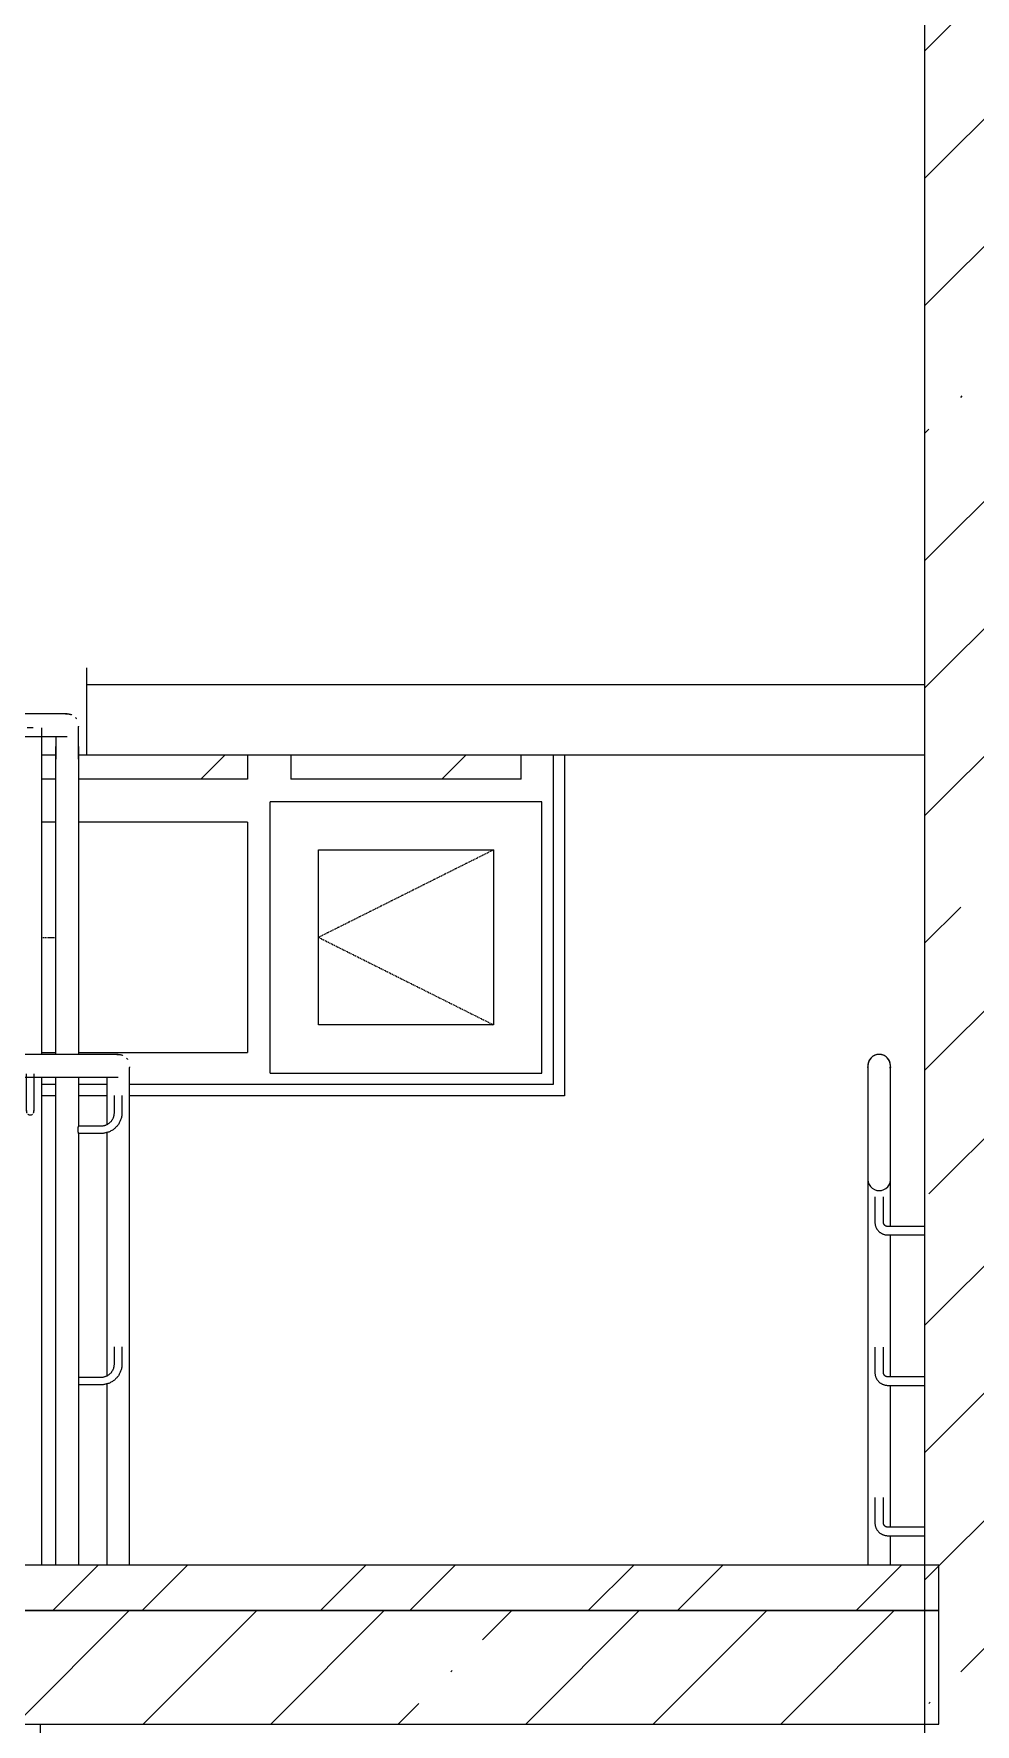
# Model space of a CAD drawing. Header units: millimetres. Extents: x -515342 to 330399, y -224905 to 507333.
# Drawn here: x 139042 to 140700, y 91084 to 94062 of the extents above; entities that cross this region are included whole.
import ezdxf

# ---------------------------------------------------------------- set-up
doc = ezdxf.new("R2010")
doc.units = ezdxf.units.MM
doc.linetypes.add('ASVP_Штриховая_ш2 п1', pattern=[3, 2, -1])
doc.layers.get('0').update_dxf_attribs({"lineweight": 0})
for name, color, linetype, lineweight in [('Лестницы', 7, 'Continuous', 0), ('Ограждение', 7, 'Continuous', 0), ('Окна', 7, 'Continuous', 0), ('Окна открывание', 7, 'Continuous', 0), ('Стены внутренние', 7, 'Continuous', 0), ('Стены несущие', 7, 'Continuous', 0)]:
    doc.layers.add(name, color=color, linetype=linetype, lineweight=lineweight)
pattern_1 = [(45, (48650.6, 7579.1), (-212.132, 212.132), [])]
pattern_2 = [(45, (136801.12, 95610.5), (-224.506, 224.506), []), (45, (137025.63, 95610.5), (-224.506, 224.506), [396.875, -79.375, 3.353, -76.022])]

# ---------------------------------------------------------------- blocks, each defined once
blk = doc.blocks.new('ОкноРехау_3фр__ - ЛК_1570х1970-9698878-О_АР_П_Разрез 1-1')
at = {"layer": 'Окна открывание'}
h = blk.add_hatch(dxfattribs=at)
h.set_pattern_fill('FP_6', color=256, style=0, pattern_type=2)
h.set_pattern_definition(pattern_1)
h.paths.add_polyline_path([(50198.2, 5040.2), (50297.9, 5040.2), (50297.9, 5142), (49891.9, 5142), (49891.9, 5040.2), (49925.5, 5040.2)])
h = blk.add_hatch(dxfattribs=at)
h.set_pattern_fill('FP_6', color=256, style=0, pattern_type=2)
h.set_pattern_definition(pattern_1)
h.paths.add_polyline_path([(50930, 4718), (50930, 4760.2), (50905, 4760.2), (50905, 4718)])
h.paths.add_polyline_path([(50970, 4718), (51267.9, 4718), (51267.9, 4760.2), (50970, 4760.2), (50970, 4743)])
h.paths.add_polyline_path([(50819.8, 4718), (50830.4, 4718), (50830.4, 4760.2), (50800, 4760.2), (50800, 4718)])
h.paths.add_polyline_path([(50790, 5040.2), (50835, 5040.2), (50835, 5142), (50790, 5142), (50790, 5087.5)])
h.paths.add_polyline_path([(50879.8, 5040.2), (50880, 5040.2), (50879.8, 5105.8), (50875, 5105.8), (50875, 5040.2)])
h.paths.add_polyline_path([(50750, 5040.2), (50750, 5142), (50700, 5142), (50700, 5040.2), (50716.2, 5040.2)])
h.paths.add_polyline_path([(50660, 5040.2), (50660, 5142), (50373.9, 5142), (50373.9, 5040.2), (50612.6, 5040.2)])
h = blk.add_hatch(dxfattribs=at)
h.set_pattern_fill('FP_6', color=256, style=0, pattern_type=2)
h.set_pattern_definition(pattern_1)
h.paths.add_polyline_path([(51441.3, 4718), (51749.9, 4718), (51749.9, 4760.2), (51343.9, 4760.2), (51343.9, 4718)])
at = {"layer": 'Окна', "color": 253, "true_color": 0xaaaaaa}
for p, q in [((49835.9, 6000), (50750, 6000)), ((49835.9, 6000), (49835.9, 5040.2)), ((49835.9, 5040.2), (49835.9, 6000)), ((49835.9, 6000), (50750, 6000)), ((50790, 6000), (50835, 6000)), ((50790, 6000), (50835, 6000)), ((50333.9, 5980), (49855.9, 5980)), ((49855.9, 5182), (49855.9, 5980)), ((50333.9, 5182), (50333.9, 5980)), ((50750, 5944), (50373.9, 5944)), ((50373.9, 5944), (50373.9, 5218)), ((50835, 5944), (50790, 5944)), ((49940.9, 5895), (50248.9, 5895)), ((49940.9, 5267), (49940.9, 5895)), ((50248.9, 5895), (50248.9, 5267)), ((50248.9, 5267), (49940.9, 5267)), ((50660, 5218), (50373.9, 5218)), ((50750, 5218), (50700, 5218)), ((50835.1, 5218), (50790, 5218)), ((49855.9, 5182), (50333.9, 5182)), ((49891.9, 5142), (49891.9, 5040.2)), ((49891.9, 5142), (50297.9, 5142)), ((50297.9, 5142), (50297.9, 5040.2)), ((50373.9, 5142), (50373.9, 5040.2)), ((50373.9, 5142), (50660, 5142)), ((50700, 5142), (50750, 5142)), ((50790, 5142), (50835, 5142)), ((51267.9, 4760.2), (51267.9, 4718)), ((51343.9, 4760.2), (51343.9, 4718)), ((51749.9, 4718), (51749.9, 4760.2)), ((51805.9, 4760.2), (51805.9, 4180)), ((51805.9, 4760.2), (51805.9, 4180)), ((50830.4, 4718), (50800, 4718)), ((50930, 4718), (50905, 4718)), ((51267.9, 4718), (50970, 4718)), ((51749.9, 4718), (51343.9, 4718)), ((51785.9, 4678), (51307.9, 4678)), ((51307.9, 4200), (51307.9, 4678)), ((51785.9, 4200), (51785.9, 4678)), ((50830.4, 4642), (50800, 4642)), ((50930, 4642), (50904.9, 4642)), ((51267.9, 4642), (50970, 4642)), ((51267.9, 4642), (51267.9, 4236)), ((51392.9, 4593), (51700.9, 4593)), ((51392.9, 4285), (51392.9, 4593)), ((51700.9, 4593), (51700.9, 4285)), ((51700.9, 4285), (51392.9, 4285)), ((50800, 4236), (50830.4, 4236)), ((50905, 4236), (50930, 4236)), ((50970, 4236), (51267.9, 4236)), ((51307.9, 4200), (51785.9, 4200)), ((50830.4, 4180), (50800, 4180)), ((50830.4, 4180), (50800, 4180)), ((50930, 4180), (50905, 4180)), ((50930, 4180), (50905, 4180)), ((51020, 4180), (50970, 4180)), ((51020, 4180), (50970, 4180)), ((51805.9, 4180), (51060, 4180)), ((51805.9, 4180), (51060, 4180))]:
    blk.add_line(p, q, dxfattribs=at)
at = {"layer": 'Окна открывание', "linetype": 'ASVP_Штриховая_ш2 п1'}
for p, q in [((49940.9, 5895), (50248.9, 5581)), ((50820.9, 5461), (50820.9, 5701)), ((50248.9, 5581), (49940.9, 5267)), ((50700.9, 5581), (50750, 5581)), ((50790, 5581), (50835, 5581)), ((50094.9, 5040.2), (50094.9, 5050)), ((50820.9, 5040.2), (50820.9, 5050)), ((51700.9, 4593), (51392.9, 4439)), ((50820.9, 4335.8), (50820.9, 4559)), ((50800, 4439), (50830.4, 4439)), ((50904.8, 4439), (50930, 4439)), ((51392.9, 4439), (51700.9, 4285))]:
    blk.add_line(p, q, dxfattribs=at)
blk = doc.blocks.new('СД_Люблино_Фасады_rvt-1-О_АР_П_Разрез 1-1')
at = {"layer": 'Стены внутренние'}
for p, q in [((51825.9, 4760.2), (51825.9, 4160)), ((50930, 4160), (50905, 4160)), ((51020, 4160), (50970, 4160)), ((51825.9, 4160), (51060, 4160))]:
    blk.add_line(p, q, dxfattribs=at)
at = {"layer": 'Окна', "lineweight": 9}
blk.add_blockref('ОкноРехау_3фр__ - ЛК_1570х1970-9698878-О_АР_П_Разрез 1-1', (0, 0), dxfattribs=at)
blk = doc.blocks.new('Ограждение - АР_Ограждение_Ограничение_Дуга D40_расстояние между поручнями 200-140673-О_АР_П_Разрез 1-1')
at = {"layer": 'Ограждение', "flags": 128}
for points in [[(52360, 866.2), (52360, 866.1), (52360, 865.9), (52360, 865.5), (52360, 864.9), (52360, 864.2), (52360, 863.3), (52360, 862.3), (52360, 861.1), (52360, 859.8), (52360, 858.3), (52360, 856.7), (52360, 854.9), (52360, 853), (52360, 850.9), (52360, 848.7), (52360, 846.4), (52360, 844), (52360, 841.4), (52360, 838.7), (52360, 835.9), (52360, 833), (52360, 829.9), (52360, 826.8), (52360, 823.6), (52360, 820.2), (52360, 816.8), (52360, 813.3), (52360, 809.8), (52360, 806.1), (52360, 802.4), (52360, 798.7), (52360, 794.9), (52360, 791), (52360, 787.1), (52360, 783.2), (52360, 779.2), (52360, 775.3), (52360, 771.3), (52360, 767.3), (52360, 763.3), (52360, 759.3), (52360, 755.3), (52360, 751.3), (52360, 747.4), (52360, 743.5), (52360, 739.6), (52360, 735.8), (52360, 732), (52360, 728.3), (52360, 724.6), (52360, 721), (52360, 717.5), (52360, 714), (52360, 710.6), (52360, 707.4), (52360, 704.2), (52360, 701.1), (52360, 698.1), (52360, 695.2), (52360, 692.5), (52360, 689.8), (52360, 687.3), (52360, 684.9), (52360, 682.6), (52360, 680.5), (52360, 678.5), (52360, 676.7), (52360, 675), (52360, 673.4), (52360, 672), (52360, 670.7), (52360, 669.6), (52360, 668.7), (52360, 667.9), (52360, 667.2), (52360, 666.7), (52360, 666.4), (52360, 666.2), (52360, 666.2)], [(52400, 666.2), (52400, 666.3), (52400, 666.5), (52400, 666.9), (52400, 667.5), (52400, 668.2), (52400, 669.1), (52400, 670.1), (52400, 671.3), (52400, 672.6), (52400, 674.1), (52400, 675.7), (52400, 677.5), (52400, 679.4), (52400, 681.5), (52400, 683.7), (52400, 686), (52400, 688.4), (52400, 691), (52400, 693.7), (52400, 696.5), (52400, 699.5), (52400, 702.5), (52400, 705.6), (52400, 708.9), (52400, 712.2), (52400, 715.6), (52400, 719.1), (52400, 722.6), (52400, 726.3), (52400, 730), (52400, 733.7), (52400, 737.5), (52400, 741.4), (52400, 745.3), (52400, 749.2), (52400, 753.2), (52400, 757.1), (52400, 761.1), (52400, 765.1), (52400, 769.1), (52400, 773.1), (52400, 777.1), (52400, 781.1), (52400, 785), (52400, 788.9), (52400, 792.8), (52400, 796.6), (52400, 800.4), (52400, 804.2), (52400, 807.8), (52400, 811.4), (52400, 815), (52400, 818.4), (52400, 821.8), (52400, 825.1), (52400, 828.2), (52400, 831.3), (52400, 834.3), (52400, 837.2), (52400, 839.9), (52400, 842.6), (52400, 845.1), (52400, 847.5), (52400, 849.8), (52400, 851.9), (52400, 853.9), (52400, 855.7), (52400, 857.5), (52400, 859), (52400, 860.4), (52400, 861.7), (52400, 862.8), (52400, 863.8), (52400, 864.6), (52400, 865.2), (52400, 865.7), (52400, 866), (52400, 866.2), (52400, 866.2)]]:
    blk.add_lwpolyline(points, dxfattribs=at)
at = {"layer": 'Ограждение'}
for centre, start, end in [((52380, 866.2), 90, 186.6736), ((52380, 866.2), 348.1076, 90), ((52380, 666.2), 170.5381, 270), ((52380, 666.2), 270, 7.0804)]:
    blk.add_arc(centre, 20, start, end, dxfattribs=at)
blk = doc.blocks.new('Тип перил - АР_Ограждение_Ограничение_Дуга D40_расстояние между поручнями 200-140673-О_АР_П_Разрез 1-1')
at = {"layer": 'Ограждение', "flags": 128}
for points in [[(52360, 866.2), (52360, 866.1), (52360, 865.9), (52360, 865.5), (52360, 864.9), (52360, 864.2), (52360, 863.3), (52360, 862.3), (52360, 861.1), (52360, 859.8), (52360, 858.3), (52360, 856.7), (52360, 854.9), (52360, 853), (52360, 850.9), (52360, 848.7), (52360, 846.4), (52360, 844), (52360, 841.4), (52360, 838.7), (52360, 835.9), (52360, 833), (52360, 829.9), (52360, 826.8), (52360, 823.6), (52360, 820.2), (52360, 816.8), (52360, 813.3), (52360, 809.8), (52360, 806.1), (52360, 802.4), (52360, 798.7), (52360, 794.9), (52360, 791), (52360, 787.1), (52360, 783.2), (52360, 779.2), (52360, 775.3), (52360, 771.3), (52360, 767.3), (52360, 763.3), (52360, 759.3), (52360, 755.3), (52360, 751.3), (52360, 747.4), (52360, 743.5), (52360, 739.6), (52360, 735.8), (52360, 732), (52360, 728.3), (52360, 724.6), (52360, 721), (52360, 717.5), (52360, 714), (52360, 710.6), (52360, 707.4), (52360, 704.2), (52360, 701.1), (52360, 698.1), (52360, 695.2), (52360, 692.5), (52360, 689.8), (52360, 687.3), (52360, 684.9), (52360, 682.6), (52360, 680.5), (52360, 678.5), (52360, 676.7), (52360, 675), (52360, 673.4), (52360, 672), (52360, 670.7), (52360, 669.6), (52360, 668.7), (52360, 667.9), (52360, 667.2), (52360, 666.7), (52360, 666.4), (52360, 666.2), (52360, 666.2)], [(52400, 666.2), (52400, 666.3), (52400, 666.5), (52400, 666.9), (52400, 667.5), (52400, 668.2), (52400, 669.1), (52400, 670.1), (52400, 671.3), (52400, 672.6), (52400, 674.1), (52400, 675.7), (52400, 677.5), (52400, 679.4), (52400, 681.5), (52400, 683.7), (52400, 686), (52400, 688.4), (52400, 691), (52400, 693.7), (52400, 696.5), (52400, 699.5), (52400, 702.5), (52400, 705.6), (52400, 708.9), (52400, 712.2), (52400, 715.6), (52400, 719.1), (52400, 722.6), (52400, 726.3), (52400, 730), (52400, 733.7), (52400, 737.5), (52400, 741.4), (52400, 745.3), (52400, 749.2), (52400, 753.2), (52400, 757.1), (52400, 761.1), (52400, 765.1), (52400, 769.1), (52400, 773.1), (52400, 777.1), (52400, 781.1), (52400, 785), (52400, 788.9), (52400, 792.8), (52400, 796.6), (52400, 800.4), (52400, 804.2), (52400, 807.8), (52400, 811.4), (52400, 815), (52400, 818.4), (52400, 821.8), (52400, 825.1), (52400, 828.2), (52400, 831.3), (52400, 834.3), (52400, 837.2), (52400, 839.9), (52400, 842.6), (52400, 845.1), (52400, 847.5), (52400, 849.8), (52400, 851.9), (52400, 853.9), (52400, 855.7), (52400, 857.5), (52400, 859), (52400, 860.4), (52400, 861.7), (52400, 862.8), (52400, 863.8), (52400, 864.6), (52400, 865.2), (52400, 865.7), (52400, 866), (52400, 866.2), (52400, 866.2)]]:
    blk.add_lwpolyline(points, dxfattribs=at)
at = {"layer": 'Ограждение'}
for centre, start, end in [((52380, 866.2), 90, 186.6736), ((52380, 866.2), 348.1076, 90), ((52380, 666.2), 170.5381, 270), ((52380, 666.2), 270, 7.0804)]:
    blk.add_arc(centre, 20, start, end, dxfattribs=at)
blk = doc.blocks.new('Тип перил - Перила_Внутренний_-9181306-О_АР_П_Разрез 1-1')
at = {"layer": 'Ограждение'}
for p, q in [((52360, 4209.8), (52360, 4193)), ((52400, 4204.8), (52400, 4209.8)), ((52360, 4179.3), (52360, 3332.9)), ((52400, 4159.2), (52400, 4194.2)), ((52400, 3929.7), (52400, 4117.2)), ((52400, 3664.8), (52400, 3914.7)), ((52400, 3400), (52400, 3649.8)), ((52400, 3332.9), (52400, 3385))]:
    blk.add_line(p, q, dxfattribs=at)
at = {"layer": 'Ограждение', "flags": 128}
for points in [[(52360, 4209.8), (52360, 4210.3), (52360, 4210.7)], [(52400, 4210.9), (52400, 4210.5), (52400, 4210), (52400, 4209.8)]]:
    blk.add_lwpolyline(points, dxfattribs=at)
at = {"layer": 'Ограждение'}
for start, end in [(0, 180), (180, 186.6736), (348.1076, 0)]:
    blk.add_arc((52380, 4212.9), 20, start, end, dxfattribs=at)
blk = doc.blocks.new('Элемент ограждения_Опора Г-образная - АР_Ограждение_Опора_D15 высота60 консоль80-139754-О_АР_П_Разрез 1-1')
at = {"layer": 'Ограждение'}
for p, q in [((52372.5, 185.5), (52372.5, 140.5)), ((52387.5, 140.5), (52387.5, 185.5)), ((52460, 133), (52395, 133)), ((52395, 118), (52460, 118))]:
    blk.add_line(p, q, dxfattribs=at)
at = {"layer": 'Ограждение', "flags": 128}
for points in [[(52372.5, 140.5), (52372.5, 139.6), (52372.6, 138.7), (52372.7, 137.8), (52372.8, 136.9), (52372.9, 136), (52373.1, 135.1), (52373.4, 134.3), (52373.6, 133.4), (52373.9, 132.6), (52374.3, 131.7), (52374.6, 130.9), (52375, 130.1), (52375.5, 129.3), (52375.9, 128.5), (52376.4, 127.8), (52377, 127.1), (52377.5, 126.3), (52378.1, 125.7), (52378.7, 125), (52379.3, 124.4), (52380, 123.7), (52380.7, 123.2), (52381.4, 122.6), (52382.1, 122.1), (52382.8, 121.6), (52383.6, 121.1), (52384.4, 120.7), (52385.2, 120.2), (52386, 119.9), (52386.8, 119.5), (52387.7, 119.2), (52388.5, 118.9), (52389.4, 118.7), (52390.3, 118.5), (52391.2, 118.3), (52392.1, 118.2), (52393, 118.1), (52393.9, 118), (52394.8, 118), (52395, 118)], [(52395, 133), (52394.7, 133), (52394.4, 133), (52394.1, 133), (52393.8, 133.1), (52393.5, 133.1), (52393.2, 133.2), (52392.9, 133.3), (52392.6, 133.4), (52392.4, 133.5), (52392.1, 133.6), (52391.8, 133.7), (52391.5, 133.8), (52391.3, 134), (52391, 134.1), (52390.8, 134.3), (52390.5, 134.5), (52390.3, 134.7), (52390.1, 134.9), (52389.8, 135.1), (52389.6, 135.3), (52389.4, 135.5), (52389.2, 135.7), (52389, 136), (52388.9, 136.2), (52388.7, 136.4), (52388.5, 136.7), (52388.4, 137), (52388.2, 137.2), (52388.1, 137.5), (52388, 137.8), (52387.9, 138.1), (52387.8, 138.3), (52387.7, 138.6), (52387.7, 138.9), (52387.6, 139.2), (52387.6, 139.5), (52387.5, 139.8), (52387.5, 140.1), (52387.5, 140.4), (52387.5, 140.5)]]:
    blk.add_lwpolyline(points, dxfattribs=at)
blk = doc.blocks.new('Ограждение - АР_Ограждение_Балясина_D40_900 для 1500-10124762-О_АР_П_Разрез 1-1')
at = {"layer": 'Ограждение'}
for p, q in [((50930, 4232.9), (50930, 4775.3)), ((50930.7, 4775.3), (50930, 4775.3)), ((50970, 4775.3), (50969.3, 4775.3)), ((50970, 4775.3), (50970, 4232.9)), ((50930, 3332.9), (50930, 4192.9)), ((50970, 4193), (50970, 4106.9)), ((51033.3, 4130.3), (51033.3, 4160.4)), ((51046.7, 4160.4), (51046.7, 4130.3)), ((50970, 4106.9), (51010, 4106.9)), ((50970, 4093.6), (50970, 3332.9)), ((51010, 4093.6), (50970, 4093.6))]:
    blk.add_line(p, q, dxfattribs=at)
at = {"layer": 'Ограждение', "flags": 128}
for points in [[(51046.7, 4130.3), (51046.6, 4128.8), (51046.5, 4127.3), (51046.4, 4125.9), (51046.2, 4124.4), (51045.9, 4123), (51045.6, 4121.5), (51045.2, 4120.1), (51044.8, 4118.7), (51044.3, 4117.3), (51043.8, 4116), (51043.2, 4114.6), (51042.5, 4113.3), (51041.8, 4112), (51041.1, 4110.8), (51040.3, 4109.5), (51039.4, 4108.4), (51038.5, 4107.2), (51037.6, 4106.1), (51036.6, 4105), (51035.5, 4103.9), (51034.5, 4102.9), (51033.4, 4102), (51032.2, 4101.1), (51031, 4100.2), (51029.8, 4099.4), (51028.6, 4098.6), (51027.3, 4097.9), (51026, 4097.2), (51024.6, 4096.6), (51023.3, 4096.1), (51021.9, 4095.6), (51020.5, 4095.1), (51019.1, 4094.7), (51017.7, 4094.4), (51016.2, 4094.1), (51014.8, 4093.9), (51013.3, 4093.7), (51011.9, 4093.6), (51010.4, 4093.6), (51010, 4093.6)], [(51010, 4106.9), (51010.9, 4106.9), (51011.9, 4107), (51012.8, 4107.1), (51013.7, 4107.2), (51014.6, 4107.4), (51015.5, 4107.6), (51016.4, 4107.8), (51017.3, 4108.1), (51018.2, 4108.4), (51019.1, 4108.8), (51019.9, 4109.1), (51020.8, 4109.6), (51021.6, 4110), (51022.4, 4110.5), (51023.2, 4111), (51023.9, 4111.5), (51024.7, 4112.1), (51025.4, 4112.7), (51026.1, 4113.3), (51026.7, 4114), (51027.4, 4114.7), (51028, 4115.4), (51028.6, 4116.1), (51029.1, 4116.9), (51029.6, 4117.6), (51030.1, 4118.4), (51030.6, 4119.3), (51031, 4120.1), (51031.4, 4120.9), (51031.7, 4121.8), (51032.1, 4122.7), (51032.4, 4123.6), (51032.6, 4124.5), (51032.8, 4125.4), (51033, 4126.3), (51033.1, 4127.2), (51033.2, 4128.1), (51033.3, 4129.1), (51033.3, 4130), (51033.3, 4130.3)]]:
    blk.add_lwpolyline(points, dxfattribs=at)
at = {"layer": 'Ограждение'}
blk.add_open_spline([(50970, 4106.9), (50970, 4106.9), (50969.9, 4106.6), (50969.6, 4105.7), (50969.3, 4104.6), (50969.1, 4103.6), (50969, 4102.6), (50968.9, 4101.6), (50968.9, 4100.7), (50968.9, 4100), (50968.9, 4099.2), (50968.9, 4098.3), (50969.1, 4097.1), (50969.3, 4095.9), (50969.6, 4094.9), (50969.9, 4093.9), (50970, 4093.6), (50970, 4093.6)], degree=3, knots=[0, 0, 0, 0, 0.111111, 0.222222, 0.277778, 0.333333, 0.388889, 0.444444, 0.479167, 0.513889, 0.548611, 0.583333, 0.652778, 0.722222, 0.791667, 0.861111, 1, 1, 1, 1], dxfattribs=at)
blk = doc.blocks.new('Ограждение - АР_Ограждение_Балясина_D40_900 для 1500-10124760-О_АР_П_Разрез 1-1')
at = {"layer": 'Ограждение'}
for p, q in [((51033.3, 3687.5), (51033.3, 3717.6)), ((51046.7, 3717.6), (51046.7, 3687.5)), ((50970, 3664.2), (51010, 3664.2)), ((51010, 3650.8), (50970, 3650.8))]:
    blk.add_line(p, q, dxfattribs=at)
at = {"layer": 'Ограждение', "flags": 128}
for points in [[(51046.7, 3687.5), (51046.6, 3686), (51046.5, 3684.6), (51046.4, 3683.1), (51046.2, 3681.6), (51045.9, 3680.2), (51045.6, 3678.8), (51045.2, 3677.4), (51044.8, 3676), (51044.3, 3674.6), (51043.8, 3673.2), (51043.2, 3671.9), (51042.5, 3670.6), (51041.8, 3669.3), (51041.1, 3668), (51040.3, 3666.8), (51039.4, 3665.6), (51038.5, 3664.4), (51037.6, 3663.3), (51036.6, 3662.2), (51035.5, 3661.2), (51034.5, 3660.2), (51033.4, 3659.2), (51032.2, 3658.3), (51031, 3657.5), (51029.8, 3656.6), (51028.6, 3655.9), (51027.3, 3655.2), (51026, 3654.5), (51024.6, 3653.9), (51023.3, 3653.3), (51021.9, 3652.8), (51020.5, 3652.4), (51019.1, 3652), (51017.7, 3651.6), (51016.2, 3651.4), (51014.8, 3651.1), (51013.3, 3651), (51011.9, 3650.9), (51010.4, 3650.8), (51010, 3650.8)], [(51010, 3664.2), (51010.9, 3664.2), (51011.9, 3664.2), (51012.8, 3664.3), (51013.7, 3664.5), (51014.6, 3664.6), (51015.5, 3664.8), (51016.4, 3665.1), (51017.3, 3665.3), (51018.2, 3665.7), (51019.1, 3666), (51019.9, 3666.4), (51020.8, 3666.8), (51021.6, 3667.2), (51022.4, 3667.7), (51023.2, 3668.2), (51023.9, 3668.8), (51024.7, 3669.3), (51025.4, 3669.9), (51026.1, 3670.6), (51026.7, 3671.2), (51027.4, 3671.9), (51028, 3672.6), (51028.6, 3673.4), (51029.1, 3674.1), (51029.6, 3674.9), (51030.1, 3675.7), (51030.6, 3676.5), (51031, 3677.3), (51031.4, 3678.2), (51031.7, 3679), (51032.1, 3679.9), (51032.4, 3680.8), (51032.6, 3681.7), (51032.8, 3682.6), (51033, 3683.5), (51033.1, 3684.4), (51033.2, 3685.4), (51033.3, 3686.3), (51033.3, 3687.2), (51033.3, 3687.5)]]:
    blk.add_lwpolyline(points, dxfattribs=at)
blk = doc.blocks.new('Ограждение - АР_Ограждение_Балясина_D40_900 для 1500-V155-О_АР_П_Разрез 1-1')
at = {"layer": 'Ограждение'}
for p, q in [((50865, 4335.8), (50865, 4807.9)), ((50885, 4807.9), (50879.8, 4807.9)), ((50890.2, 4807.9), (50885, 4807.9)), ((50905, 4807.9), (50905, 4232.7)), ((50865, 4232.6), (50865, 4295.8)), ((50865, 3332.9), (50865, 4193.1)), ((50878.3, 4162.9), (50878.3, 4198.7)), ((50891.7, 4198.7), (50891.7, 4162.9)), ((50905, 4192.9), (50905, 3332.9))]:
    blk.add_line(p, q, dxfattribs=at)
at = {"layer": 'Ограждение', "flags": 128}
for points in [[(50878.3, 4132.9), (50878.3, 4132.9), (50878.3, 4133), (50878.3, 4133.1), (50878.3, 4133.2), (50878.3, 4133.5), (50878.3, 4133.7), (50878.3, 4134), (50878.3, 4134.4), (50878.3, 4134.8), (50878.3, 4135.2), (50878.3, 4135.7), (50878.3, 4136.2), (50878.3, 4136.8), (50878.3, 4137.4), (50878.3, 4138.1), (50878.3, 4138.8), (50878.3, 4139.5), (50878.3, 4140.3), (50878.3, 4141.1), (50878.3, 4142), (50878.3, 4142.8), (50878.3, 4143.7), (50878.3, 4144.7), (50878.3, 4145.7), (50878.3, 4146.6), (50878.3, 4147.7), (50878.3, 4148.7), (50878.3, 4149.8), (50878.3, 4150.9), (50878.3, 4152), (50878.3, 4153.1), (50878.3, 4154.3), (50878.3, 4155.4), (50878.3, 4156.6), (50878.3, 4157.8), (50878.3, 4158.9), (50878.3, 4160.1), (50878.3, 4161.3), (50878.3, 4162.5), (50878.3, 4162.9)], [(50891.7, 4162.9), (50891.7, 4161.7), (50891.7, 4160.5), (50891.7, 4159.3), (50891.7, 4158.1), (50891.7, 4156.9), (50891.7, 4155.7), (50891.7, 4154.6), (50891.7, 4153.4), (50891.7, 4152.3), (50891.7, 4151.2), (50891.7, 4150.1), (50891.7, 4149), (50891.7, 4148), (50891.7, 4146.9), (50891.7, 4145.9), (50891.7, 4144.9), (50891.7, 4144), (50891.7, 4143.1), (50891.7, 4142.2), (50891.7, 4141.3), (50891.7, 4140.5), (50891.7, 4139.7), (50891.7, 4139), (50891.7, 4138.3), (50891.7, 4137.6), (50891.7, 4137), (50891.7, 4136.4), (50891.7, 4135.9), (50891.7, 4135.4), (50891.7, 4134.9), (50891.7, 4134.5), (50891.7, 4134.1), (50891.7, 4133.8), (50891.7, 4133.5), (50891.7, 4133.3), (50891.7, 4133.1), (50891.7, 4133), (50891.7, 4132.9), (50891.7, 4132.9)]]:
    blk.add_lwpolyline(points, dxfattribs=at)
at = {"layer": 'Ограждение'}
for points, knots in [([(50878.4, 4134), (50878.4, 4133.8), (50878.3, 4133.3), (50878.3, 4132.6), (50878.4, 4131.8), (50878.6, 4130.9), (50878.9, 4130.1), (50879.2, 4129.6), (50879.2, 4129.5)], [0.4444444, 0.4444444, 0.4444444, 0.4444444, 0.4791667, 0.5138889, 0.5486111, 0.5833333, 0.6527778, 0.6666667, 0.6666667, 0.6666667, 0.6666667]), ([(50880.7, 4127.8), (50880.8, 4127.7), (50881.2, 4127.3), (50882.6, 4126.5), (50884, 4126.2), (50885, 4126.2)], [0.7777778, 0.7777778, 0.7777778, 0.7777778, 0.7916667, 0.8611111, 1, 1, 1, 1]), ([(50890.8, 4129.5), (50891, 4129.8), (50891.3, 4130.6), (50891.6, 4131.5), (50891.7, 4132.4), (50891.7, 4133.2), (50891.6, 4133.6), (50891.6, 4133.9)], [0.3333333, 0.3333333, 0.3333333, 0.3333333, 0.3888889, 0.4444444, 0.4791667, 0.5138889, 0.5486111, 0.5486111, 0.5486111, 0.5486111])]:
    blk.add_open_spline(points, degree=3, knots=knots, dxfattribs=at)
blk.add_open_spline([(50885, 4126.2), (50885.8, 4126.2), (50887.3, 4126.5), (50888.7, 4127.3), (50889.3, 4127.8)], degree=3, dxfattribs=at)
blk = doc.blocks.new('Ограждение - Ограждение-10113680-О_АР_П_Разрез 1-1')
for name in ['Ограждение - АР_Ограждение_Балясина_D40_900 для 1500-V155-О_АР_П_Разрез 1-1', 'Ограждение - АР_Ограждение_Балясина_D40_900 для 1500-10124762-О_АР_П_Разрез 1-1', 'Ограждение - АР_Ограждение_Балясина_D40_900 для 1500-10124760-О_АР_П_Разрез 1-1']:
    blk.add_blockref(name, (0, 0))
blk = doc.blocks.new('Тип верхнего поручня - Верхний поручень_Внутренний_-10113709-О_АР_П_Разрез 1-1')
at = {"layer": 'Ограждение'}
for p, q in [((50885, 4832.9), (50854.9, 4832.9)), ((50905, 4832.9), (50885, 4832.9)), ((50854.9, 4812.9), (50854.9, 4815.8)), ((50854.9, 4810), (50854.9, 4812.9)), ((50970, 4752.9), (50970, 4810.3)), ((50854.9, 4792.9), (50885, 4792.9)), ((50885, 4792.9), (50905, 4792.9)), ((50930, 4793.3), (50930, 4752.8))]:
    blk.add_line(p, q, dxfattribs=at)
at = {"layer": 'Ограждение', "flags": 128}
for points in [[(50950, 4832.9), (50950, 4832.9), (50949.9, 4832.9), (50949.7, 4832.9), (50949.4, 4832.9), (50949.1, 4832.9), (50948.7, 4832.9), (50948.2, 4832.9), (50947.7, 4832.9), (50947.1, 4832.9), (50946.4, 4832.9), (50945.7, 4832.9), (50944.9, 4832.9), (50944.1, 4832.9), (50943.1, 4832.9), (50942.1, 4832.9), (50941.1, 4832.9), (50940, 4832.9), (50938.8, 4832.9), (50937.6, 4832.9), (50936.4, 4832.9), (50935, 4832.9), (50933.7, 4832.9), (50932.3, 4832.9), (50930.8, 4832.9), (50929.3, 4832.9), (50927.8, 4832.9), (50926.2, 4832.9), (50924.6, 4832.9), (50923, 4832.9), (50921.3, 4832.9), (50919.6, 4832.9), (50917.9, 4832.9), (50916.2, 4832.9), (50914.4, 4832.9), (50912.6, 4832.9), (50910.9, 4832.9), (50909.1, 4832.9), (50907.3, 4832.9), (50905.5, 4832.9), (50905, 4832.9)], [(50947.4, 4832.7), (50948.2, 4832.8), (50949, 4832.8), (50949.8, 4832.9), (50950.6, 4832.8), (50951.4, 4832.8), (50952.2, 4832.7), (50953, 4832.6), (50953.8, 4832.5), (50954.5, 4832.3), (50955.3, 4832.1), (50956.1, 4831.9), (50956.8, 4831.7), (50957.6, 4831.4), (50958.3, 4831)], [(50964.7, 4826.4), (50965.3, 4825.8), (50965.8, 4825.1), (50966.3, 4824.5), (50966.7, 4823.8)], [(50970, 4810.9), (50970, 4810.5), (50970, 4810.3)], [(50905, 4792.9), (50906.8, 4792.9), (50908.6, 4792.9), (50910.4, 4792.9), (50912.2, 4792.9), (50913.9, 4792.9), (50915.7, 4792.9), (50917.4, 4792.9), (50919.2, 4792.9), (50920.9, 4792.9), (50922.5, 4792.9), (50924.2, 4792.9), (50925.8, 4792.9), (50927.4, 4792.9), (50928.9, 4792.9), (50930.4, 4792.9), (50931.9, 4792.9), (50933.3, 4792.9), (50934.7, 4792.9), (50936, 4792.9), (50937.3, 4792.9), (50938.5, 4792.9), (50939.7, 4792.9), (50940.8, 4792.9), (50941.9, 4792.9), (50942.9, 4792.9), (50943.8, 4792.9), (50944.7, 4792.9), (50945.5, 4792.9), (50946.3, 4792.9), (50946.9, 4792.9), (50947.6, 4792.9), (50948.1, 4792.9), (50948.6, 4792.9), (50949, 4792.9), (50949.3, 4792.9), (50949.6, 4792.9), (50949.8, 4792.9), (50949.9, 4792.9), (50950, 4792.9), (50950, 4792.9)]]:
    blk.add_lwpolyline(points, dxfattribs=at)
blk = doc.blocks.new('Тип перил - Перила_Внутренний_-10113722-О_АР_П_Разрез 1-1')
at = {"layer": 'Ограждение'}
for p, q in [((50885, 4232.9), (50854.9, 4232.9)), ((50854.9, 4212.9), (50854.9, 4232.9)), ((50990, 4232.9), (50885, 4232.9)), ((50854.9, 4192.9), (50854.9, 4212.9)), ((51060, 3332.9), (51060, 4209.8)), ((50854.9, 4192.9), (50885, 4192.9)), ((50885, 4192.9), (50990, 4192.9)), ((51020, 4193.1), (51020, 4109.6)), ((51020, 4096.3), (51020, 3666.8)), ((51020, 3653.5), (51020, 3332.9)), ((50865, 2704), (50854.9, 2704)), ((50854.9, 2684), (50854.9, 2704)), ((50854.9, 2664), (50854.9, 2684)), ((50854.9, 2664), (50865, 2664))]:
    blk.add_line(p, q, dxfattribs=at)
at = {"layer": 'Ограждение', "flags": 128}
for points in [[(51040, 4232.9), (51040, 4232.9), (51039.8, 4232.9), (51039.6, 4232.9), (51039.4, 4232.9), (51039, 4232.9), (51038.6, 4232.9), (51038.1, 4232.9), (51037.5, 4232.9), (51036.8, 4232.9), (51036.1, 4232.9), (51035.2, 4232.9), (51034.3, 4232.9), (51033.4, 4232.9), (51032.4, 4232.9), (51031.3, 4232.9), (51030.1, 4232.9), (51028.9, 4232.9), (51027.6, 4232.9), (51026.2, 4232.9), (51024.8, 4232.9), (51023.4, 4232.9), (51021.9, 4232.9), (51020.3, 4232.9), (51018.7, 4232.9), (51017, 4232.9), (51015.3, 4232.9), (51013.6, 4232.9), (51011.8, 4232.9), (51010, 4232.9), (51008.1, 4232.9), (51006.2, 4232.9), (51004.3, 4232.9), (51002.4, 4232.9), (51000.5, 4232.9), (50998.5, 4232.9), (50996.5, 4232.9), (50994.5, 4232.9), (50992.5, 4232.9), (50990.5, 4232.9), (50990, 4232.9)], [(51037.4, 4232.7), (51038.2, 4232.8), (51039, 4232.8), (51039.8, 4232.9), (51040.6, 4232.8), (51041.4, 4232.8), (51042.2, 4232.7), (51043, 4232.6), (51043.8, 4232.5), (51044.5, 4232.3), (51045.3, 4232.1), (51046.1, 4231.9), (51046.8, 4231.7), (51047.6, 4231.4), (51048.3, 4231)], [(51054.7, 4226.4), (51055.3, 4225.8), (51055.8, 4225.1), (51056.3, 4224.5), (51056.7, 4223.8)], [(51060, 4210.9), (51060, 4210.5), (51060, 4210), (51060, 4209.8)], [(50990, 4192.9), (50992, 4192.9), (50994, 4192.9), (50996, 4192.9), (50998, 4192.9), (50999.9, 4192.9), (51001.9, 4192.9), (51003.8, 4192.9), (51005.7, 4192.9), (51007.6, 4192.9), (51009.5, 4192.9), (51011.3, 4192.9), (51013.1, 4192.9), (51014.8, 4192.9), (51016.6, 4192.9), (51018.2, 4192.9), (51019.9, 4192.9), (51021.4, 4192.9), (51023, 4192.9), (51024.4, 4192.9), (51025.9, 4192.9), (51027.2, 4192.9), (51028.5, 4192.9), (51029.8, 4192.9), (51031, 4192.9), (51032.1, 4192.9), (51033.1, 4192.9), (51034.1, 4192.9), (51035, 4192.9), (51035.8, 4192.9), (51036.6, 4192.9), (51037.3, 4192.9), (51037.9, 4192.9), (51038.4, 4192.9), (51038.9, 4192.9), (51039.3, 4192.9), (51039.6, 4192.9), (51039.8, 4192.9), (51039.9, 4192.9), (51040, 4192.9), (51040, 4192.9)]]:
    blk.add_lwpolyline(points, dxfattribs=at)

msp = doc.modelspace()

# ---------------------------------------------------------------- hatches: boundary and pattern name
at = {"layer": 'Лестницы'}
h = msp.add_hatch(dxfattribs=at)
h.set_pattern_fill('FP_18', color=256, style=0, pattern_type=2)
h.set_pattern_definition([(45, (136801.12, 95610.5), (-235.732, 235.732), []), (45, (136958.28, 95610.5), (-235.732, 235.732), [])])
h.paths.add_polyline_path([(137405.5296, 91284.25), (140635.5296, 91284.25), (140635.5296, 91364.25), (137405.5296, 91364.25), (137405.5296, 91297.3526)])
h = msp.add_hatch(dxfattribs=at)
h.set_pattern_fill('FP_1', color=256, style=0, pattern_type=2)
h.set_pattern_definition(pattern_2)
h.paths.add_polyline_path([(137405.5296, 91084.25), (140635.5296, 91084.25), (140635.5296, 91284.25), (137405.5296, 91284.25), (137405.5296, 91112.7276)])
at = {"layer": 'Стены внутренние'}
h = msp.add_hatch(dxfattribs=at)
h.set_pattern_fill('FP_1', color=256, style=0, pattern_type=2)
h.set_pattern_definition(pattern_2)
h.paths.add_polyline_path([(141000.5296, 84641.3929), (141000.5296, 101317.7385), (140610.5296, 101317.7385), (140610.5296, 84641.3929), (140835.0172, 84641.3929)])

# ---------------------------------------------------------------- linework, layer by layer
at = {"layer": 'Лестницы'}
for p, q in [((139135.5296, 92791.6103), (139135.5296, 92945.117)), ((140610.5296, 92915.3929), (139135.5296, 92915.3929)), ((139080.5296, 92791.6103), (139055.5076, 92791.6103)), ((139135.5296, 92791.6103), (139120.5266, 92791.6103)), ((140610.5296, 92791.6103), (139135.5296, 92791.6103)), ((140635.5296, 91364.25), (137405.5296, 91364.25)), ((140635.5296, 91284.25), (140635.5296, 91364.25)), ((140635.5296, 91284.25), (137405.5296, 91284.25)), ((137405.5296, 91284.25), (140635.5296, 91284.25)), ((140635.5296, 91084.25), (140635.5296, 91284.25)), ((137405.5296, 91084.25), (140635.5296, 91084.25)), ((139053.0296, 91084.25), (139053.0296, 91007.3649))]:
    msp.add_line(p, q, dxfattribs=at)
at = {"layer": 'Стены несущие'}
msp.add_line((140610.5296, 101317.7385), (140610.5296, 84721.3929), dxfattribs=at)

# ---------------------------------------------------------------- block references
msp.add_blockref('СД_Люблино_Фасады_rvt-1-О_АР_П_Разрез 1-1', (88150.5296, 88031.3929))
at = {"layer": 'Ограждение'}
for name, p in [('Тип верхнего поручня - Верхний поручень_Внутренний_-10113709-О_АР_П_Разрез 1-1', (88150.5296, 88031.3929)), ('Ограждение - Ограждение-10113680-О_АР_П_Разрез 1-1', (88150.5296, 88031.3929)), ('Тип перил - Перила_Внутренний_-10113722-О_АР_П_Разрез 1-1', (88150.5296, 88031.3929)), ('Ограждение - АР_Ограждение_Ограничение_Дуга D40_расстояние между поручнями 200-140673-О_АР_П_Разрез 1-1', (88150.5296, 91378.0431)), ('Тип перил - АР_Ограждение_Ограничение_Дуга D40_расстояние между поручнями 200-140673-О_АР_П_Разрез 1-1', (88150.5296, 91378.0431)), ('Тип перил - Перила_Внутренний_-9181306-О_АР_П_Разрез 1-1', (88150.5296, 88031.3929)), ('Элемент ограждения_Опора Г-образная - АР_Ограждение_Опора_D15 высота60 консоль80-139754-О_АР_П_Разрез 1-1', (88150.5296, 91828.0752)), ('Элемент ограждения_Опора Г-образная - АР_Ограждение_Опора_D15 высота60 консоль80-139754-О_АР_П_Разрез 1-1', (88150.5296, 91563.2162)), ('Элемент ограждения_Опора Г-образная - АР_Ограждение_Опора_D15 высота60 консоль80-139754-О_АР_П_Разрез 1-1', (88150.5296, 91298.3572))]:
    msp.add_blockref(name, p, dxfattribs=at)

doc.saveas('drawing.dxf')
